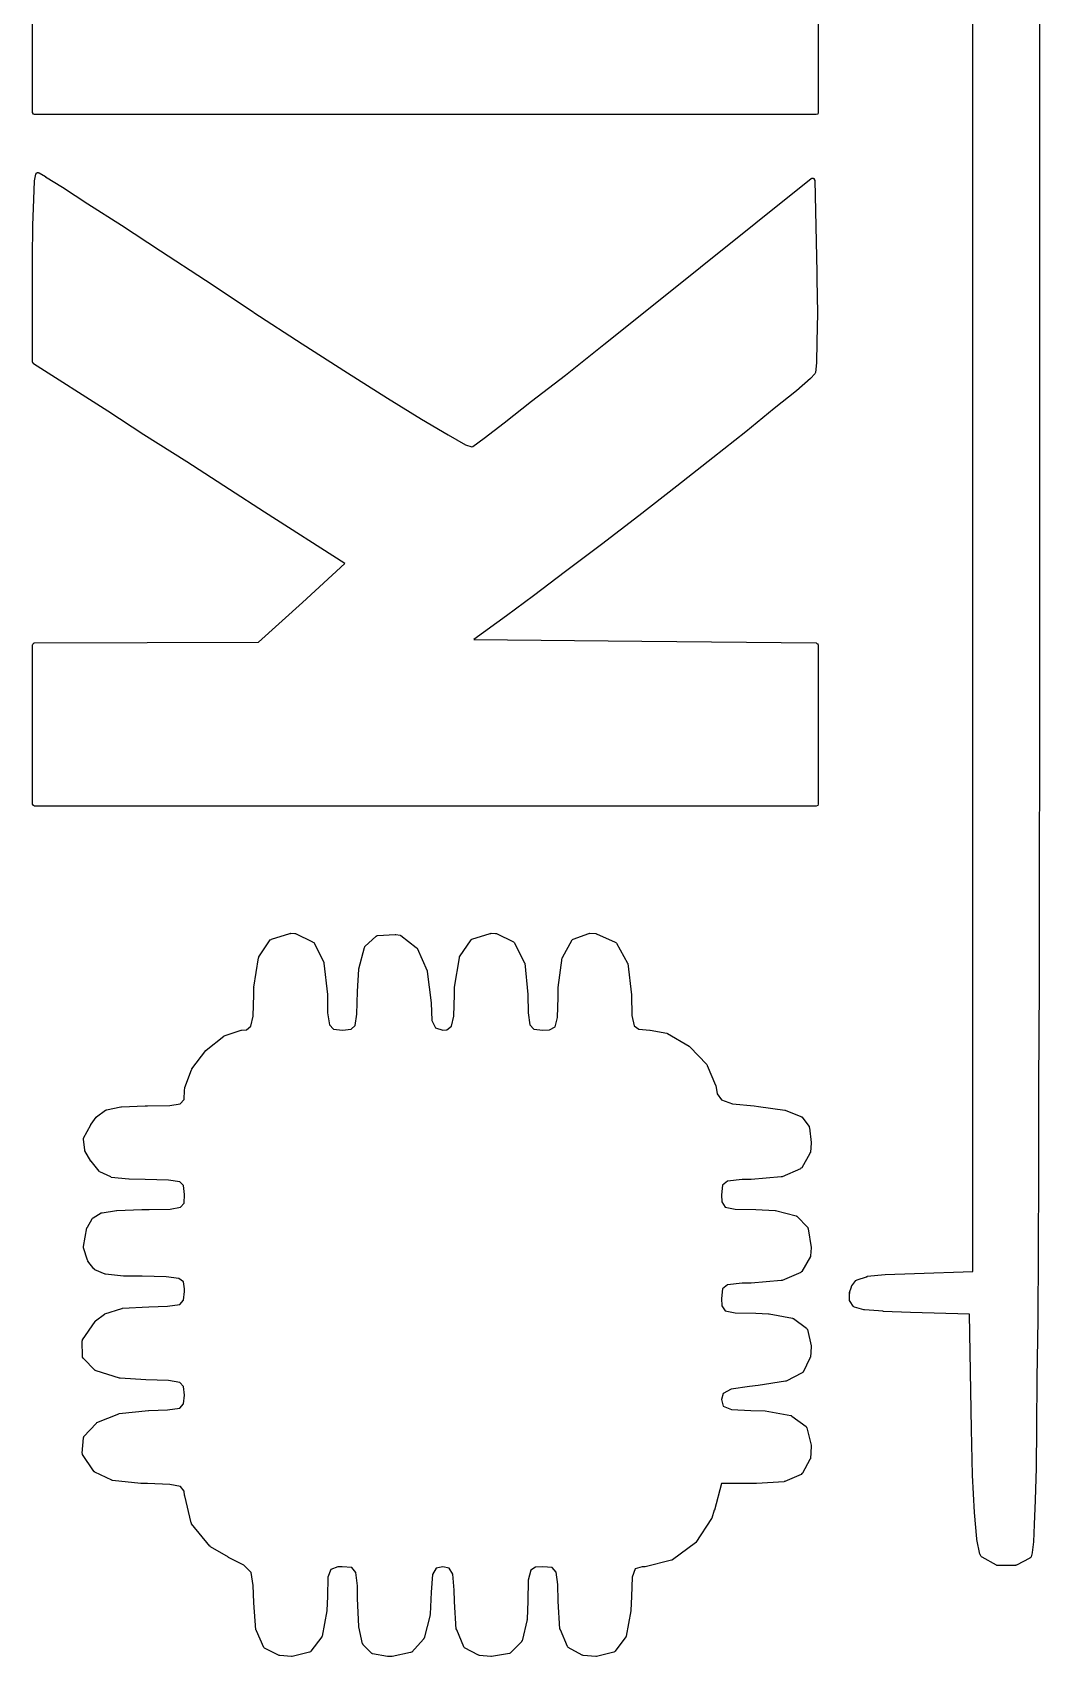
# Model space of a CAD drawing. Extents: x 111.8 to 137.6, y -130 to -95.3.
# Drawn here: x 124.359 to 126.671, y -112.66 to -108.931 of the extents above; entities that cross this region are included whole.
import ezdxf

# ---------------------------------------------------------------- set-up
doc = ezdxf.new("R2010")
doc.units = 0
doc.layers.add('BLACK', color=7, linetype='CONTINUOUS')

msp = doc.modelspace()

# ---------------------------------------------------------------- linework, layer by layer
at = {"layer": 'BLACK', "linetype": 'CONTINUOUS'}
for p, q in [((126.671, -106.994), (126.671, -109.7)), ((124.359, -109.115), (124.359, -108.735)), ((126.163, -108.742), (126.163, -109.115)), ((126.518, -111.776), (126.518, -108.856)), ((124.361, -109.119), (124.359, -109.115)), ((124.364, -109.12), (124.361, -109.119)), ((126.158, -109.12), (124.364, -109.12)), ((126.162, -109.119), (126.158, -109.12)), ((126.163, -109.115), (126.162, -109.119)), ((124.362, -109.314), (124.364, -109.273)), ((124.364, -109.272), (124.367, -109.257)), ((124.364, -109.273), (124.364, -109.272)), ((124.364, -109.272), (124.364, -109.272)), ((124.367, -109.256), (124.368, -109.255)), ((124.367, -109.257), (124.367, -109.256)), ((124.367, -109.256), (124.367, -109.256)), ((124.368, -109.255), (124.368, -109.254)), ((124.368, -109.254), (124.369, -109.254)), ((124.369, -109.254), (124.369, -109.254)), ((124.369, -109.254), (124.37, -109.254)), ((124.37, -109.254), (124.37, -109.253)), ((124.37, -109.253), (124.371, -109.253)), ((124.371, -109.253), (124.372, -109.253)), ((124.372, -109.253), (124.372, -109.253)), ((124.372, -109.253), (124.372, -109.253)), ((124.372, -109.253), (124.373, -109.254)), ((124.372, -109.253), (124.372, -109.253)), ((124.373, -109.254), (124.374, -109.254)), ((124.374, -109.254), (124.389, -109.262)), ((124.389, -109.262), (124.389, -109.263)), ((124.389, -109.263), (124.389, -109.263)), ((124.389, -109.263), (124.428, -109.287)), ((125.766, -109.572), (126.147, -109.267)), ((126.147, -109.267), (126.148, -109.266)), ((126.148, -109.266), (126.15, -109.266)), ((126.15, -109.266), (126.15, -109.266)), ((126.15, -109.266), (126.151, -109.266)), ((126.151, -109.266), (126.152, -109.267)), ((126.152, -109.267), (126.154, -109.267)), ((126.154, -109.267), (126.154, -109.267)), ((126.154, -109.267), (126.154, -109.268)), ((126.154, -109.268), (126.154, -109.269)), ((126.154, -109.269), (126.155, -109.271)), ((126.155, -109.271), (126.16, -109.482)), ((124.36, -109.375), (124.362, -109.314)), ((124.362, -109.314), (124.362, -109.314)), ((124.362, -109.314), (124.362, -109.314)), ((124.428, -109.287), (124.428, -109.287)), ((124.428, -109.287), (124.428, -109.287)), ((124.428, -109.287), (124.486, -109.325)), ((124.486, -109.325), (124.486, -109.325)), ((124.486, -109.325), (124.486, -109.325)), ((124.486, -109.325), (124.563, -109.374)), ((124.359, -109.45), (124.36, -109.375)), ((124.36, -109.375), (124.36, -109.375)), ((124.36, -109.375), (124.36, -109.375)), ((124.563, -109.374), (124.563, -109.374)), ((124.563, -109.374), (124.563, -109.374)), ((124.563, -109.374), (124.653, -109.433)), ((124.359, -109.473), (124.359, -109.45)), ((124.359, -109.45), (124.359, -109.45)), ((124.359, -109.45), (124.359, -109.45)), ((124.653, -109.433), (124.653, -109.433)), ((124.653, -109.433), (124.653, -109.433)), ((124.653, -109.433), (124.756, -109.5)), ((124.359, -109.687), (124.359, -109.473)), ((124.359, -109.473), (124.359, -109.473)), ((124.359, -109.473), (124.359, -109.473)), ((124.756, -109.5), (124.756, -109.5)), ((124.756, -109.5), (124.756, -109.5)), ((124.756, -109.5), (124.866, -109.573)), ((126.16, -109.482), (126.16, -109.482)), ((126.16, -109.482), (126.16, -109.482)), ((126.16, -109.482), (126.16, -109.498)), ((126.16, -109.498), (126.16, -109.498)), ((126.16, -109.498), (126.16, -109.498)), ((126.16, -109.498), (126.161, -109.576)), ((124.866, -109.573), (124.866, -109.573)), ((124.866, -109.573), (124.866, -109.573)), ((124.866, -109.573), (124.867, -109.574)), ((124.867, -109.574), (124.867, -109.574)), ((124.867, -109.574), (124.978, -109.646)), ((125.671, -109.648), (125.766, -109.572)), ((125.766, -109.572), (125.766, -109.572)), ((126.161, -109.576), (126.16, -109.642)), ((126.161, -109.576), (126.161, -109.576)), ((126.161, -109.576), (126.161, -109.576)), ((124.978, -109.646), (124.978, -109.646)), ((124.978, -109.646), (125.082, -109.713)), ((125.583, -109.718), (125.671, -109.648)), ((125.671, -109.648), (125.671, -109.648)), ((126.16, -109.642), (126.159, -109.69)), ((126.16, -109.642), (126.16, -109.642)), ((126.16, -109.642), (126.16, -109.642)), ((124.359, -109.688), (124.359, -109.687)), ((124.36, -109.69), (124.359, -109.688)), ((124.359, -109.688), (124.359, -109.688)), ((124.361, -109.691), (124.36, -109.69)), ((124.361, -109.692), (124.361, -109.691)), ((124.361, -109.691), (124.361, -109.691)), ((124.532, -109.801), (124.361, -109.692)), ((126.159, -109.69), (126.157, -109.712)), ((126.159, -109.69), (126.159, -109.69)), ((126.159, -109.69), (126.159, -109.69)), ((125.082, -109.713), (125.082, -109.713)), ((125.082, -109.713), (125.174, -109.771)), ((125.505, -109.778), (125.583, -109.718)), ((125.583, -109.718), (125.583, -109.718)), ((126.145, -109.726), (126.113, -109.754)), ((126.155, -109.715), (126.145, -109.726)), ((126.145, -109.726), (126.145, -109.726)), ((126.145, -109.726), (126.145, -109.726)), ((126.156, -109.714), (126.155, -109.715)), ((126.157, -109.712), (126.156, -109.714)), ((126.671, -109.7), (126.671, -109.923)), ((126.113, -109.754), (126.062, -109.795)), ((126.113, -109.754), (126.113, -109.754)), ((126.113, -109.754), (126.113, -109.754)), ((124.615, -109.855), (124.532, -109.801)), ((124.532, -109.801), (124.532, -109.801)), ((125.174, -109.771), (125.252, -109.819)), ((125.442, -109.828), (125.505, -109.778)), ((125.505, -109.778), (125.505, -109.778)), ((126.062, -109.795), (125.997, -109.848)), ((126.062, -109.795), (126.062, -109.795)), ((126.062, -109.795), (126.062, -109.795)), ((125.252, -109.819), (125.313, -109.855)), ((125.396, -109.863), (125.442, -109.828)), ((125.442, -109.828), (125.442, -109.828)), ((124.713, -109.917), (124.615, -109.855)), ((125.313, -109.855), (125.353, -109.878)), ((125.353, -109.878), (125.368, -109.883)), ((125.37, -109.882), (125.396, -109.863)), ((125.997, -109.848), (125.921, -109.908)), ((125.997, -109.848), (125.997, -109.848)), ((125.997, -109.848), (125.997, -109.848)), ((125.368, -109.883), (125.37, -109.882)), ((125.921, -109.908), (125.838, -109.973)), ((125.921, -109.908), (125.921, -109.908)), ((125.921, -109.908), (125.921, -109.908)), ((124.811, -109.981), (124.713, -109.917)), ((126.671, -109.923), (126.671, -109.923)), ((126.671, -109.923), (126.671, -109.923)), ((126.671, -109.923), (126.671, -110.266)), ((124.892, -110.033), (124.811, -109.981)), ((124.811, -109.981), (124.811, -109.981)), ((125.838, -109.973), (125.751, -110.041)), ((125.838, -109.973), (125.838, -109.973)), ((125.838, -109.973), (125.838, -109.973)), ((125.076, -110.151), (124.892, -110.033)), ((125.751, -110.041), (125.665, -110.107)), ((125.751, -110.041), (125.751, -110.041)), ((125.751, -110.041), (125.751, -110.041)), ((125.665, -110.107), (125.583, -110.169)), ((125.665, -110.107), (125.665, -110.107)), ((125.665, -110.107), (125.665, -110.107)), ((124.979, -110.24), (125.076, -110.151)), ((125.583, -110.169), (125.509, -110.225)), ((125.583, -110.169), (125.583, -110.169)), ((125.583, -110.169), (125.583, -110.169)), ((124.878, -110.331), (124.979, -110.24)), ((124.979, -110.24), (124.979, -110.24)), ((125.509, -110.225), (125.447, -110.271)), ((125.509, -110.225), (125.509, -110.225)), ((125.509, -110.225), (125.509, -110.225)), ((125.447, -110.271), (125.372, -110.325)), ((125.447, -110.271), (125.447, -110.271)), ((125.447, -110.271), (125.447, -110.271)), ((126.671, -110.266), (126.671, -110.266)), ((126.671, -110.266), (126.671, -110.266)), ((126.671, -110.266), (126.671, -110.578)), ((125.372, -110.325), (125.758, -110.329)), ((124.359, -110.338), (124.36, -110.336)), ((124.359, -110.703), (124.359, -110.338)), ((124.36, -110.336), (124.361, -110.334)), ((124.361, -110.334), (124.362, -110.333)), ((124.361, -110.334), (124.361, -110.334)), ((124.361, -110.334), (124.361, -110.334)), ((124.362, -110.333), (124.364, -110.333)), ((124.364, -110.333), (124.622, -110.332)), ((124.622, -110.332), (124.878, -110.331)), ((125.758, -110.329), (125.758, -110.329)), ((125.758, -110.329), (126.158, -110.333)), ((126.158, -110.333), (126.16, -110.334)), ((126.16, -110.334), (126.162, -110.335)), ((126.162, -110.335), (126.162, -110.335)), ((126.162, -110.335), (126.162, -110.335)), ((126.162, -110.335), (126.162, -110.336)), ((126.162, -110.336), (126.163, -110.338)), ((126.163, -110.338), (126.163, -110.703)), ((126.671, -110.578), (126.67, -110.862)), ((126.671, -110.578), (126.671, -110.578)), ((126.671, -110.578), (126.671, -110.578)), ((124.361, -110.706), (124.359, -110.703)), ((124.364, -110.708), (124.361, -110.706)), ((126.158, -110.708), (124.364, -110.708)), ((126.162, -110.706), (126.158, -110.708)), ((126.163, -110.703), (126.162, -110.706)), ((126.67, -110.862), (126.67, -110.862)), ((126.67, -110.862), (126.67, -110.862)), ((126.67, -110.862), (126.67, -111.118)), ((124.879, -111.054), (124.905, -111.015)), ((124.905, -111.015), (124.907, -111.014)), ((124.907, -111.014), (124.908, -111.013)), ((124.908, -111.013), (124.95, -111)), ((124.95, -111), (124.951, -111)), ((124.951, -111), (124.952, -110.999)), ((124.952, -110.999), (124.961, -111)), ((124.961, -111), (124.962, -111)), ((124.962, -111), (124.963, -111)), ((124.963, -111), (125.002, -111.019)), ((125.002, -111.019), (125.003, -111.02)), ((125.003, -111.02), (125.005, -111.021)), ((125.005, -111.021), (125.028, -111.066)), ((125.108, -111.081), (125.121, -111.032)), ((125.121, -111.032), (125.122, -111.031)), ((125.122, -111.03), (125.148, -111.006)), ((125.122, -111.031), (125.122, -111.03)), ((125.148, -111.006), (125.15, -111.005)), ((125.15, -111.005), (125.151, -111.005)), ((125.151, -111.005), (125.192, -111.002)), ((125.192, -111.002), (125.193, -111.002)), ((125.193, -111.002), (125.193, -111.002)), ((125.193, -111.002), (125.203, -111.004)), ((125.203, -111.004), (125.204, -111.005)), ((125.204, -111.005), (125.205, -111.005)), ((125.205, -111.005), (125.24, -111.032)), ((125.24, -111.032), (125.241, -111.033)), ((125.241, -111.033), (125.242, -111.034)), ((125.242, -111.034), (125.265, -111.086)), ((125.339, -111.054), (125.366, -111.015)), ((125.366, -111.015), (125.367, -111.014)), ((125.367, -111.014), (125.368, -111.013)), ((125.368, -111.013), (125.41, -111)), ((125.41, -111), (125.411, -111)), ((125.411, -111), (125.412, -110.999)), ((125.412, -110.999), (125.422, -111)), ((125.422, -111), (125.423, -111)), ((125.423, -111), (125.424, -111)), ((125.424, -111), (125.463, -111.019)), ((125.463, -111.019), (125.464, -111.02)), ((125.464, -111.02), (125.465, -111.021)), ((125.465, -111.021), (125.488, -111.066)), ((125.576, -111.055), (125.598, -111.015)), ((125.598, -111.015), (125.599, -111.014)), ((125.599, -111.014), (125.6, -111.013)), ((125.6, -111.013), (125.636, -111)), ((125.636, -111), (125.637, -111)), ((125.637, -111), (125.638, -110.999)), ((125.638, -110.999), (125.652, -111)), ((125.652, -111), (125.653, -111.001)), ((125.653, -111.001), (125.654, -111.001)), ((125.654, -111.001), (125.697, -111.02)), ((125.697, -111.02), (125.698, -111.021)), ((125.698, -111.021), (125.7, -111.022)), ((125.7, -111.022), (125.725, -111.068)), ((124.867, -111.123), (124.878, -111.056)), ((124.878, -111.056), (124.879, -111.055)), ((124.879, -111.055), (124.879, -111.054)), ((125.028, -111.066), (125.028, -111.067)), ((125.028, -111.067), (125.028, -111.068)), ((125.028, -111.068), (125.036, -111.14)), ((125.328, -111.123), (125.339, -111.056)), ((125.339, -111.055), (125.339, -111.054)), ((125.339, -111.056), (125.339, -111.055)), ((125.488, -111.066), (125.488, -111.067)), ((125.488, -111.067), (125.489, -111.068)), ((125.489, -111.068), (125.496, -111.14)), ((125.566, -111.124), (125.575, -111.056)), ((125.575, -111.056), (125.576, -111.055)), ((125.576, -111.055), (125.576, -111.055)), ((125.725, -111.068), (125.725, -111.069)), ((125.725, -111.069), (125.726, -111.069)), ((125.726, -111.069), (125.734, -111.141)), ((125.105, -111.133), (125.108, -111.082)), ((125.108, -111.082), (125.108, -111.081)), ((125.108, -111.081), (125.108, -111.081)), ((125.265, -111.086), (125.265, -111.087)), ((125.265, -111.087), (125.265, -111.087)), ((125.265, -111.087), (125.274, -111.159)), ((124.866, -111.19), (124.867, -111.14)), ((124.867, -111.124), (124.868, -111.123)), ((124.868, -111.123), (124.867, -111.123)), ((124.867, -111.14), (124.867, -111.124)), ((124.867, -111.14), (124.867, -111.14)), ((125.036, -111.14), (125.036, -111.14)), ((125.036, -111.14), (125.036, -111.14)), ((125.036, -111.14), (125.036, -111.182)), ((125.104, -111.185), (125.105, -111.133)), ((125.105, -111.133), (125.105, -111.133)), ((125.105, -111.133), (125.105, -111.133)), ((125.326, -111.19), (125.328, -111.14)), ((125.328, -111.124), (125.328, -111.123)), ((125.328, -111.123), (125.328, -111.123)), ((125.328, -111.14), (125.328, -111.124)), ((125.328, -111.14), (125.328, -111.14)), ((125.496, -111.14), (125.496, -111.14)), ((125.496, -111.14), (125.496, -111.14)), ((125.496, -111.14), (125.497, -111.182)), ((125.564, -111.193), (125.566, -111.146)), ((125.566, -111.146), (125.566, -111.124)), ((125.566, -111.124), (125.566, -111.124)), ((125.566, -111.124), (125.566, -111.124)), ((125.566, -111.146), (125.566, -111.146)), ((125.734, -111.141), (125.734, -111.141)), ((125.734, -111.141), (125.734, -111.142)), ((125.734, -111.142), (125.735, -111.188)), ((126.67, -111.118), (126.669, -111.348)), ((126.67, -111.118), (126.67, -111.118)), ((126.67, -111.118), (126.67, -111.118)), ((125.036, -111.182), (125.041, -111.21)), ((125.274, -111.159), (125.274, -111.159)), ((125.274, -111.159), (125.274, -111.159)), ((125.274, -111.159), (125.276, -111.2)), ((125.497, -111.182), (125.501, -111.21)), ((124.839, -111.222), (124.85, -111.221)), ((124.85, -111.221), (124.86, -111.213)), ((124.86, -111.213), (124.866, -111.19)), ((125.041, -111.21), (125.05, -111.22)), ((125.05, -111.22), (125.071, -111.222)), ((125.071, -111.222), (125.091, -111.22)), ((125.091, -111.22), (125.1, -111.211)), ((125.1, -111.211), (125.104, -111.185)), ((125.276, -111.2), (125.284, -111.217)), ((125.284, -111.217), (125.301, -111.222)), ((125.301, -111.222), (125.31, -111.221)), ((125.31, -111.221), (125.321, -111.213)), ((125.321, -111.213), (125.326, -111.19)), ((125.501, -111.21), (125.51, -111.22)), ((125.51, -111.22), (125.531, -111.222)), ((125.531, -111.222), (125.546, -111.221)), ((125.546, -111.221), (125.559, -111.214)), ((125.559, -111.214), (125.564, -111.193)), ((125.735, -111.188), (125.74, -111.212)), ((125.74, -111.212), (125.751, -111.22)), ((125.751, -111.22), (125.776, -111.222)), ((124.758, -111.268), (124.798, -111.236)), ((124.798, -111.236), (124.799, -111.236)), ((124.799, -111.235), (124.838, -111.222)), ((124.799, -111.236), (124.799, -111.235)), ((124.838, -111.222), (124.838, -111.222)), ((124.838, -111.222), (124.839, -111.222)), ((125.776, -111.222), (125.776, -111.222)), ((125.776, -111.222), (125.777, -111.222)), ((125.777, -111.222), (125.815, -111.229)), ((125.815, -111.229), (125.816, -111.23)), ((125.816, -111.23), (125.817, -111.23)), ((125.817, -111.23), (125.867, -111.259)), ((124.725, -111.311), (124.757, -111.269)), ((124.757, -111.269), (124.758, -111.269)), ((124.758, -111.269), (124.758, -111.268)), ((125.867, -111.259), (125.867, -111.259)), ((125.867, -111.259), (125.868, -111.26)), ((125.868, -111.26), (125.907, -111.301)), ((124.709, -111.354), (124.724, -111.313)), ((124.724, -111.313), (124.725, -111.312)), ((124.725, -111.312), (124.725, -111.311)), ((125.907, -111.301), (125.908, -111.302)), ((125.908, -111.302), (125.908, -111.303)), ((125.908, -111.303), (125.927, -111.348)), ((124.707, -111.381), (124.708, -111.36)), ((124.708, -111.36), (124.709, -111.355)), ((124.709, -111.355), (124.709, -111.354)), ((124.709, -111.355), (124.709, -111.355)), ((125.927, -111.348), (125.927, -111.349)), ((125.927, -111.349), (125.928, -111.349)), ((125.928, -111.349), (125.931, -111.368)), ((125.931, -111.368), (125.941, -111.382)), ((126.669, -111.348), (126.669, -111.348)), ((126.669, -111.348), (126.669, -111.348)), ((126.669, -111.348), (126.669, -111.552)), ((124.506, -111.421), (124.527, -111.406)), ((124.527, -111.406), (124.528, -111.406)), ((124.528, -111.406), (124.529, -111.405)), ((124.529, -111.405), (124.562, -111.398)), ((124.562, -111.398), (124.563, -111.398)), ((124.563, -111.398), (124.618, -111.396)), ((124.563, -111.398), (124.563, -111.398)), ((124.618, -111.396), (124.618, -111.396)), ((124.618, -111.396), (124.618, -111.396)), ((124.618, -111.396), (124.623, -111.396)), ((124.623, -111.396), (124.674, -111.395)), ((124.674, -111.395), (124.698, -111.391)), ((124.698, -111.391), (124.707, -111.381)), ((125.941, -111.382), (125.966, -111.391)), ((125.966, -111.391), (126.016, -111.396)), ((126.016, -111.396), (126.026, -111.397)), ((126.026, -111.397), (126.026, -111.397)), ((126.026, -111.397), (126.026, -111.397)), ((126.026, -111.397), (126.086, -111.406)), ((126.086, -111.406), (126.087, -111.406)), ((126.087, -111.406), (126.087, -111.406)), ((126.087, -111.406), (126.123, -111.42)), ((124.476, -111.47), (124.493, -111.439)), ((124.493, -111.439), (124.493, -111.438)), ((124.493, -111.438), (124.494, -111.438)), ((124.494, -111.438), (124.505, -111.422)), ((124.505, -111.422), (124.506, -111.422)), ((124.506, -111.422), (124.506, -111.421)), ((126.123, -111.42), (126.124, -111.421)), ((126.124, -111.421), (126.125, -111.421)), ((126.125, -111.421), (126.142, -111.443)), ((126.142, -111.443), (126.142, -111.445)), ((124.476, -111.471), (124.476, -111.47)), ((124.476, -111.473), (124.476, -111.471)), ((124.479, -111.497), (124.476, -111.473)), ((126.142, -111.445), (126.143, -111.446)), ((126.143, -111.446), (126.147, -111.48)), ((126.147, -111.481), (126.145, -111.503)), ((126.147, -111.48), (126.147, -111.481)), ((126.147, -111.481), (126.147, -111.481)), ((124.479, -111.498), (124.479, -111.497)), ((124.479, -111.499), (124.479, -111.498)), ((124.493, -111.523), (124.479, -111.499)), ((126.144, -111.505), (126.125, -111.538)), ((126.145, -111.503), (126.144, -111.504)), ((126.144, -111.504), (126.144, -111.505)), ((124.494, -111.523), (124.493, -111.523)), ((124.512, -111.546), (124.494, -111.523)), ((124.494, -111.523), (124.494, -111.523)), ((124.513, -111.547), (124.512, -111.546)), ((124.514, -111.547), (124.513, -111.547)), ((124.539, -111.559), (124.514, -111.547)), ((126.122, -111.54), (126.08, -111.559)), ((126.123, -111.539), (126.122, -111.54)), ((126.125, -111.538), (126.123, -111.539)), ((126.669, -111.552), (126.668, -111.731)), ((126.669, -111.552), (126.669, -111.552)), ((126.669, -111.552), (126.669, -111.552)), ((124.54, -111.56), (124.539, -111.559)), ((124.539, -111.559), (124.539, -111.559)), ((124.58, -111.564), (124.54, -111.56)), ((124.581, -111.564), (124.58, -111.564)), ((124.618, -111.565), (124.581, -111.564)), ((124.581, -111.564), (124.581, -111.564)), ((124.671, -111.566), (124.618, -111.565)), ((124.618, -111.565), (124.618, -111.565)), ((124.697, -111.57), (124.671, -111.566)), ((124.706, -111.579), (124.697, -111.57)), ((124.708, -111.599), (124.706, -111.579)), ((125.943, -111.578), (125.941, -111.6)), ((125.955, -111.569), (125.943, -111.578)), ((125.988, -111.565), (125.955, -111.569)), ((126.008, -111.565), (125.988, -111.565)), ((126.009, -111.565), (126.008, -111.565)), ((126.008, -111.565), (126.008, -111.565)), ((126.078, -111.559), (126.009, -111.565)), ((126.079, -111.559), (126.078, -111.559)), ((126.08, -111.559), (126.079, -111.559)), ((124.675, -111.633), (124.699, -111.628)), ((124.699, -111.628), (124.707, -111.619)), ((124.707, -111.619), (124.708, -111.599)), ((124.708, -111.599), (124.708, -111.599)), ((125.941, -111.6), (125.942, -111.616)), ((125.942, -111.616), (125.949, -111.628)), ((125.949, -111.628), (125.972, -111.633)), ((124.485, -111.674), (124.496, -111.655)), ((124.496, -111.655), (124.497, -111.654)), ((124.497, -111.654), (124.498, -111.653)), ((124.498, -111.653), (124.517, -111.641)), ((124.517, -111.641), (124.518, -111.641)), ((124.518, -111.641), (124.519, -111.641)), ((124.519, -111.641), (124.552, -111.636)), ((124.552, -111.636), (124.553, -111.636)), ((124.553, -111.636), (124.61, -111.634)), ((124.553, -111.636), (124.553, -111.636)), ((124.61, -111.634), (124.61, -111.634)), ((124.61, -111.634), (124.61, -111.634)), ((124.61, -111.634), (124.627, -111.634)), ((124.627, -111.634), (124.675, -111.633)), ((125.972, -111.633), (126.02, -111.634)), ((126.02, -111.634), (126.02, -111.634)), ((126.02, -111.634), (126.02, -111.634)), ((126.02, -111.634), (126.064, -111.636)), ((126.064, -111.636), (126.064, -111.636)), ((126.064, -111.636), (126.065, -111.636)), ((126.065, -111.636), (126.112, -111.648)), ((126.112, -111.648), (126.113, -111.649)), ((126.113, -111.649), (126.114, -111.649)), ((126.114, -111.649), (126.139, -111.675)), ((124.476, -111.719), (124.484, -111.676)), ((124.484, -111.676), (124.485, -111.675)), ((124.485, -111.675), (124.485, -111.674)), ((126.139, -111.675), (126.139, -111.676)), ((126.139, -111.676), (126.14, -111.678)), ((126.14, -111.678), (126.147, -111.721)), ((124.476, -111.721), (124.476, -111.719)), ((124.476, -111.722), (124.476, -111.721)), ((124.485, -111.75), (124.476, -111.722)), ((126.145, -111.742), (126.125, -111.776)), ((126.147, -111.722), (126.145, -111.74)), ((126.145, -111.74), (126.145, -111.741)), ((126.145, -111.741), (126.145, -111.742)), ((126.147, -111.721), (126.147, -111.721)), ((126.147, -111.721), (126.147, -111.722)), ((126.668, -111.731), (126.667, -111.887)), ((126.668, -111.731), (126.668, -111.731)), ((126.668, -111.731), (126.668, -111.731)), ((124.486, -111.751), (124.485, -111.75)), ((124.486, -111.752), (124.486, -111.751)), ((124.5, -111.77), (124.486, -111.752)), ((124.502, -111.771), (124.5, -111.77)), ((124.502, -111.772), (124.502, -111.771)), ((124.526, -111.782), (124.502, -111.772)), ((126.123, -111.778), (126.08, -111.797)), ((126.124, -111.777), (126.123, -111.778)), ((126.125, -111.776), (126.124, -111.777)), ((126.384, -111.781), (126.518, -111.776)), ((124.527, -111.782), (124.526, -111.782)), ((124.526, -111.782), (124.526, -111.782)), ((124.568, -111.787), (124.527, -111.782)), ((124.611, -111.787), (124.568, -111.787)), ((124.568, -111.787), (124.568, -111.787)), ((124.568, -111.787), (124.568, -111.787)), ((124.666, -111.788), (124.611, -111.787)), ((124.611, -111.787), (124.611, -111.787)), ((124.611, -111.787), (124.611, -111.787)), ((124.695, -111.792), (124.666, -111.788)), ((124.706, -111.8), (124.695, -111.792)), ((124.708, -111.816), (124.706, -111.8)), ((124.708, -111.822), (124.708, -111.816)), ((125.943, -111.816), (125.941, -111.838)), ((125.955, -111.807), (125.943, -111.816)), ((125.988, -111.803), (125.955, -111.807)), ((126.008, -111.803), (125.988, -111.803)), ((126.009, -111.803), (126.008, -111.803)), ((126.008, -111.803), (126.008, -111.803)), ((126.078, -111.797), (126.009, -111.803)), ((126.079, -111.797), (126.078, -111.797)), ((126.08, -111.797), (126.079, -111.797)), ((126.235, -111.824), (126.239, -111.811)), ((126.239, -111.81), (126.24, -111.809)), ((126.239, -111.811), (126.239, -111.81)), ((126.24, -111.809), (126.249, -111.797)), ((126.249, -111.797), (126.251, -111.796)), ((126.251, -111.796), (126.252, -111.795)), ((126.252, -111.795), (126.274, -111.788)), ((126.274, -111.788), (126.275, -111.788)), ((126.275, -111.787), (126.317, -111.783)), ((126.275, -111.788), (126.275, -111.787)), ((126.317, -111.783), (126.384, -111.781)), ((126.317, -111.783), (126.317, -111.783)), ((126.317, -111.783), (126.317, -111.783)), ((126.384, -111.781), (126.384, -111.781)), ((126.384, -111.781), (126.384, -111.781)), ((124.669, -111.856), (124.697, -111.852)), ((124.697, -111.852), (124.706, -111.842)), ((124.706, -111.842), (124.708, -111.822)), ((125.941, -111.838), (125.942, -111.855)), ((126.236, -111.825), (126.235, -111.824)), ((126.235, -111.842), (126.235, -111.825)), ((126.235, -111.825), (126.236, -111.825)), ((126.235, -111.843), (126.235, -111.842)), ((126.236, -111.845), (126.235, -111.843)), ((126.243, -111.856), (126.236, -111.845)), ((124.474, -111.933), (124.503, -111.891)), ((124.503, -111.891), (124.504, -111.89)), ((124.504, -111.889), (124.524, -111.874)), ((124.504, -111.89), (124.504, -111.889)), ((124.524, -111.874), (124.525, -111.874)), ((124.525, -111.873), (124.564, -111.861)), ((124.525, -111.874), (124.525, -111.873)), ((124.564, -111.861), (124.565, -111.861)), ((124.565, -111.861), (124.566, -111.86)), ((124.566, -111.86), (124.626, -111.857)), ((124.626, -111.857), (124.669, -111.856)), ((124.626, -111.857), (124.626, -111.857)), ((124.626, -111.857), (124.626, -111.857)), ((125.942, -111.855), (125.949, -111.866)), ((125.949, -111.866), (125.972, -111.871)), ((125.972, -111.871), (126.02, -111.872)), ((126.02, -111.872), (126.02, -111.872)), ((126.02, -111.872), (126.02, -111.872)), ((126.02, -111.872), (126.049, -111.873)), ((126.049, -111.873), (126.049, -111.873)), ((126.049, -111.873), (126.05, -111.873)), ((126.05, -111.873), (126.104, -111.883)), ((126.104, -111.883), (126.105, -111.884)), ((126.105, -111.884), (126.106, -111.884)), ((126.106, -111.884), (126.136, -111.906)), ((126.245, -111.857), (126.243, -111.856)), ((126.246, -111.858), (126.245, -111.857)), ((126.268, -111.864), (126.246, -111.858)), ((126.269, -111.864), (126.268, -111.864)), ((126.312, -111.867), (126.269, -111.864)), ((126.269, -111.864), (126.269, -111.864)), ((126.312, -111.868), (126.312, -111.867)), ((126.312, -111.867), (126.312, -111.867)), ((126.375, -111.87), (126.312, -111.868)), ((126.51, -111.874), (126.375, -111.87)), ((126.375, -111.87), (126.375, -111.87)), ((126.375, -111.87), (126.375, -111.87)), ((126.515, -112.138), (126.51, -111.874)), ((126.667, -111.887), (126.665, -112.021)), ((126.667, -111.887), (126.667, -111.887)), ((126.667, -111.887), (126.667, -111.887)), ((126.136, -111.906), (126.137, -111.908)), ((126.137, -111.908), (126.138, -111.909)), ((126.138, -111.909), (126.147, -111.947)), ((124.473, -111.936), (124.474, -111.934)), ((124.474, -111.971), (124.473, -111.936)), ((124.474, -111.934), (124.474, -111.933)), ((126.147, -111.949), (126.145, -111.973)), ((126.147, -111.947), (126.147, -111.948)), ((126.147, -111.948), (126.147, -111.949)), ((124.474, -111.972), (124.474, -111.971)), ((124.474, -111.971), (124.474, -111.971)), ((124.474, -111.971), (124.474, -111.971)), ((124.474, -111.973), (124.474, -111.972)), ((124.475, -111.975), (124.474, -111.973)), ((124.503, -112.003), (124.475, -111.975)), ((124.475, -111.975), (124.475, -111.975)), ((124.475, -111.975), (124.475, -111.975)), ((124.475, -111.975), (124.475, -111.975)), ((124.504, -112.003), (124.503, -112.003)), ((124.505, -112.004), (124.504, -112.003)), ((124.559, -112.021), (124.505, -112.004)), ((126.144, -111.975), (126.128, -112.007)), ((126.145, -111.973), (126.144, -111.974)), ((126.144, -111.974), (126.144, -111.975)), ((124.56, -112.021), (124.559, -112.021)), ((124.559, -112.021), (124.559, -112.021)), ((124.619, -112.025), (124.56, -112.021)), ((124.671, -112.026), (124.619, -112.025)), ((124.619, -112.025), (124.619, -112.025)), ((124.619, -112.025), (124.619, -112.025)), ((124.697, -112.031), (124.671, -112.026)), ((124.706, -112.04), (124.697, -112.031)), ((124.708, -112.06), (124.706, -112.04)), ((126.005, -112.04), (125.963, -112.046)), ((126.025, -112.038), (126.005, -112.04)), ((126.088, -112.028), (126.025, -112.038)), ((126.025, -112.038), (126.025, -112.038)), ((126.025, -112.038), (126.025, -112.038)), ((126.089, -112.028), (126.088, -112.028)), ((126.088, -112.028), (126.088, -112.028)), ((126.126, -112.009), (126.089, -112.028)), ((126.127, -112.008), (126.126, -112.009)), ((126.128, -112.007), (126.127, -112.008)), ((126.665, -112.021), (126.664, -112.134)), ((126.665, -112.021), (126.665, -112.021)), ((126.665, -112.021), (126.665, -112.021)), ((124.706, -112.08), (124.708, -112.06)), ((124.708, -112.06), (124.708, -112.06)), ((125.945, -112.056), (125.941, -112.07)), ((125.941, -112.07), (125.945, -112.085)), ((125.963, -112.046), (125.945, -112.056)), ((124.507, -112.123), (124.557, -112.103)), ((124.557, -112.103), (124.558, -112.102)), ((124.557, -112.103), (124.557, -112.103)), ((124.558, -112.102), (124.625, -112.095)), ((124.625, -112.095), (124.626, -112.095)), ((124.626, -112.095), (124.669, -112.094)), ((124.626, -112.095), (124.626, -112.095)), ((124.669, -112.094), (124.697, -112.09)), ((124.697, -112.09), (124.706, -112.08)), ((125.945, -112.085), (125.964, -112.093)), ((125.964, -112.093), (126.008, -112.095)), ((126.008, -112.095), (126.041, -112.096)), ((126.041, -112.096), (126.041, -112.096)), ((126.041, -112.096), (126.041, -112.096)), ((126.041, -112.096), (126.1, -112.107)), ((126.1, -112.107), (126.101, -112.107)), ((126.101, -112.107), (126.102, -112.108)), ((126.102, -112.108), (126.135, -112.132)), ((124.477, -112.155), (124.505, -112.125)), ((124.505, -112.125), (124.506, -112.124)), ((124.506, -112.124), (124.507, -112.123)), ((126.135, -112.132), (126.136, -112.134)), ((126.136, -112.134), (126.137, -112.135)), ((126.137, -112.135), (126.147, -112.175)), ((126.517, -112.244), (126.515, -112.138)), ((126.515, -112.138), (126.515, -112.138)), ((126.515, -112.138), (126.515, -112.138)), ((126.664, -112.134), (126.663, -112.227)), ((126.664, -112.134), (126.664, -112.134)), ((126.664, -112.134), (126.664, -112.134)), ((124.473, -112.193), (124.476, -112.158)), ((124.476, -112.158), (124.477, -112.156)), ((124.477, -112.156), (124.477, -112.155)), ((126.147, -112.177), (126.145, -112.206)), ((126.147, -112.175), (126.147, -112.176)), ((126.147, -112.176), (126.147, -112.177)), ((124.474, -112.195), (124.473, -112.193)), ((124.474, -112.196), (124.474, -112.195)), ((124.499, -112.234), (124.474, -112.196)), ((126.144, -112.208), (126.127, -112.239)), ((126.145, -112.206), (126.144, -112.207)), ((126.144, -112.207), (126.144, -112.208)), ((126.663, -112.227), (126.661, -112.301)), ((126.663, -112.227), (126.663, -112.227)), ((126.663, -112.227), (126.663, -112.227)), ((124.5, -112.234), (124.499, -112.234)), ((124.5, -112.235), (124.5, -112.234)), ((124.501, -112.236), (124.5, -112.235)), ((124.502, -112.236), (124.501, -112.236)), ((124.502, -112.237), (124.502, -112.236)), ((124.541, -112.255), (124.502, -112.237)), ((124.542, -112.256), (124.541, -112.255)), ((124.543, -112.256), (124.542, -112.256)), ((124.608, -112.263), (124.543, -112.256)), ((124.623, -112.263), (124.608, -112.263)), ((124.608, -112.263), (124.608, -112.263)), ((124.608, -112.263), (124.608, -112.263)), ((124.674, -112.265), (124.623, -112.263)), ((124.623, -112.263), (124.623, -112.263)), ((124.699, -112.27), (124.674, -112.265)), ((125.941, -112.263), (125.925, -112.324)), ((126.021, -112.263), (125.941, -112.263)), ((126.085, -112.259), (126.021, -112.263)), ((126.021, -112.263), (126.021, -112.263)), ((126.021, -112.263), (126.021, -112.263)), ((126.086, -112.258), (126.085, -112.258)), ((126.085, -112.258), (126.085, -112.259)), ((126.124, -112.242), (126.086, -112.258)), ((126.125, -112.24), (126.124, -112.242)), ((126.127, -112.239), (126.125, -112.24)), ((126.522, -112.329), (126.517, -112.244)), ((126.517, -112.244), (126.517, -112.244)), ((126.517, -112.244), (126.517, -112.244)), ((124.707, -112.28), (124.699, -112.27)), ((124.708, -112.29), (124.707, -112.28)), ((124.709, -112.29), (124.708, -112.29)), ((124.709, -112.291), (124.709, -112.29)), ((124.723, -112.353), (124.709, -112.291)), ((126.661, -112.301), (126.659, -112.357)), ((126.661, -112.301), (126.661, -112.301)), ((126.661, -112.301), (126.661, -112.301)), ((125.924, -112.324), (125.919, -112.342)), ((125.925, -112.324), (125.924, -112.324)), ((125.924, -112.324), (125.924, -112.324)), ((126.527, -112.39), (126.522, -112.329)), ((126.522, -112.329), (126.522, -112.329)), ((126.522, -112.329), (126.522, -112.329)), ((124.724, -112.354), (124.723, -112.353)), ((124.724, -112.355), (124.724, -112.354)), ((124.766, -112.407), (124.724, -112.355)), ((125.918, -112.343), (125.882, -112.398)), ((125.919, -112.342), (125.918, -112.342)), ((125.918, -112.342), (125.918, -112.343)), ((126.659, -112.357), (126.657, -112.397)), ((126.659, -112.357), (126.659, -112.357)), ((126.659, -112.357), (126.659, -112.357)), ((124.767, -112.407), (124.766, -112.407)), ((124.768, -112.408), (124.767, -112.407)), ((124.809, -112.432), (124.768, -112.408)), ((125.881, -112.399), (125.828, -112.438)), ((125.882, -112.398), (125.881, -112.399)), ((125.881, -112.399), (125.881, -112.399)), ((126.527, -112.391), (126.527, -112.39)), ((126.534, -112.425), (126.527, -112.391)), ((126.527, -112.391), (126.527, -112.391)), ((126.657, -112.397), (126.654, -112.421)), ((126.657, -112.397), (126.657, -112.397)), ((126.657, -112.397), (126.657, -112.397)), ((124.809, -112.433), (124.809, -112.432)), ((124.844, -112.45), (124.809, -112.433)), ((124.809, -112.433), (124.809, -112.433)), ((124.861, -112.467), (124.844, -112.45)), ((125.826, -112.439), (125.766, -112.454)), ((125.827, -112.439), (125.826, -112.439)), ((125.828, -112.438), (125.827, -112.439)), ((126.535, -112.425), (126.534, -112.425)), ((126.535, -112.426), (126.535, -112.425)), ((126.537, -112.43), (126.535, -112.426)), ((126.538, -112.431), (126.537, -112.43)), ((126.539, -112.432), (126.538, -112.431)), ((126.572, -112.45), (126.539, -112.432)), ((126.573, -112.451), (126.572, -112.45)), ((126.574, -112.451), (126.573, -112.451)), ((126.616, -112.451), (126.574, -112.451)), ((126.617, -112.45), (126.616, -112.451)), ((126.618, -112.45), (126.617, -112.45)), ((126.649, -112.434), (126.618, -112.45)), ((126.651, -112.433), (126.649, -112.434)), ((126.649, -112.434), (126.649, -112.434)), ((126.649, -112.434), (126.649, -112.434)), ((126.652, -112.431), (126.651, -112.433)), ((126.654, -112.422), (126.652, -112.431)), ((126.652, -112.431), (126.652, -112.431)), ((126.652, -112.431), (126.652, -112.431)), ((126.654, -112.421), (126.654, -112.421)), ((126.654, -112.421), (126.654, -112.422)), ((124.866, -112.497), (124.861, -112.467)), ((125.037, -112.478), (125.036, -112.522)), ((125.044, -112.46), (125.037, -112.478)), ((125.06, -112.454), (125.044, -112.46)), ((125.07, -112.454), (125.06, -112.454)), ((125.092, -112.456), (125.07, -112.454)), ((125.101, -112.467), (125.092, -112.456)), ((125.105, -112.498), (125.101, -112.467)), ((125.277, -112.472), (125.274, -112.512)), ((125.286, -112.457), (125.277, -112.472)), ((125.301, -112.454), (125.286, -112.457)), ((125.316, -112.457), (125.301, -112.454)), ((125.324, -112.471), (125.316, -112.457)), ((125.327, -112.508), (125.324, -112.471)), ((125.497, -112.485), (125.496, -112.533)), ((125.503, -112.462), (125.497, -112.485)), ((125.514, -112.455), (125.503, -112.462)), ((125.531, -112.454), (125.514, -112.455)), ((125.552, -112.456), (125.531, -112.454)), ((125.561, -112.466), (125.552, -112.456)), ((125.565, -112.495), (125.561, -112.466)), ((125.736, -112.478), (125.734, -112.522)), ((125.743, -112.459), (125.736, -112.478)), ((125.759, -112.454), (125.743, -112.459)), ((125.765, -112.454), (125.759, -112.454)), ((125.766, -112.454), (125.765, -112.454)), ((125.766, -112.454), (125.766, -112.454)), ((124.867, -112.536), (124.866, -112.497)), ((125.036, -112.522), (125.035, -112.554)), ((125.036, -112.522), (125.036, -112.522)), ((125.105, -112.527), (125.105, -112.498)), ((125.274, -112.512), (125.272, -112.563)), ((125.328, -112.533), (125.327, -112.508)), ((125.566, -112.533), (125.565, -112.495)), ((125.734, -112.522), (125.733, -112.554)), ((125.734, -112.522), (125.734, -112.522)), ((124.867, -112.537), (124.867, -112.536)), ((124.867, -112.536), (124.867, -112.536)), ((124.872, -112.599), (124.867, -112.537)), ((125.035, -112.555), (125.024, -112.613)), ((125.035, -112.554), (125.035, -112.554)), ((125.035, -112.554), (125.035, -112.555)), ((125.108, -112.591), (125.105, -112.527)), ((125.105, -112.527), (125.105, -112.527)), ((125.105, -112.527), (125.105, -112.527)), ((125.272, -112.563), (125.271, -112.563)), ((125.271, -112.563), (125.272, -112.564)), ((125.328, -112.534), (125.328, -112.533)), ((125.328, -112.533), (125.328, -112.533)), ((125.332, -112.598), (125.328, -112.534)), ((125.496, -112.533), (125.495, -112.574)), ((125.496, -112.533), (125.496, -112.533)), ((125.496, -112.533), (125.496, -112.533)), ((125.57, -112.597), (125.566, -112.533)), ((125.566, -112.533), (125.566, -112.533)), ((125.566, -112.533), (125.566, -112.533)), ((125.733, -112.555), (125.722, -112.613)), ((125.733, -112.554), (125.733, -112.554)), ((125.733, -112.554), (125.733, -112.555)), ((124.873, -112.6), (124.872, -112.599)), ((124.873, -112.601), (124.873, -112.6)), ((125.108, -112.592), (125.108, -112.591)), ((125.117, -112.631), (125.108, -112.592)), ((125.108, -112.592), (125.108, -112.592)), ((125.272, -112.564), (125.258, -112.618)), ((125.333, -112.598), (125.332, -112.598)), ((125.333, -112.599), (125.333, -112.598)), ((125.349, -112.638), (125.333, -112.599)), ((125.495, -112.575), (125.483, -112.624)), ((125.495, -112.574), (125.494, -112.575)), ((125.494, -112.575), (125.495, -112.575)), ((125.571, -112.598), (125.57, -112.597)), ((125.571, -112.599), (125.571, -112.598)), ((125.587, -112.637), (125.571, -112.599)), ((124.89, -112.639), (124.873, -112.601)), ((125.023, -112.615), (124.998, -112.648)), ((125.024, -112.613), (125.023, -112.614)), ((125.023, -112.614), (125.023, -112.615)), ((125.118, -112.632), (125.117, -112.631)), ((125.118, -112.633), (125.118, -112.632)), ((125.138, -112.653), (125.118, -112.633)), ((125.257, -112.62), (125.23, -112.65)), ((125.258, -112.618), (125.257, -112.619)), ((125.257, -112.619), (125.257, -112.62)), ((125.482, -112.626), (125.457, -112.651)), ((125.483, -112.624), (125.482, -112.625)), ((125.482, -112.625), (125.482, -112.626)), ((125.588, -112.638), (125.587, -112.637)), ((125.721, -112.615), (125.697, -112.648)), ((125.722, -112.614), (125.721, -112.615)), ((125.722, -112.613), (125.722, -112.614)), ((124.891, -112.64), (124.89, -112.639)), ((124.892, -112.641), (124.891, -112.64)), ((124.925, -112.658), (124.892, -112.641)), ((124.926, -112.658), (124.925, -112.658)), ((124.927, -112.658), (124.926, -112.658)), ((124.954, -112.66), (124.927, -112.658)), ((124.955, -112.66), (124.954, -112.66)), ((124.995, -112.65), (124.955, -112.66)), ((124.955, -112.66), (124.955, -112.66)), ((124.997, -112.649), (124.995, -112.65)), ((124.998, -112.648), (124.997, -112.649)), ((125.139, -112.653), (125.138, -112.653)), ((125.14, -112.654), (125.139, -112.653)), ((125.174, -112.66), (125.14, -112.654)), ((125.175, -112.66), (125.174, -112.66)), ((125.174, -112.66), (125.174, -112.66)), ((125.184, -112.66), (125.175, -112.66)), ((125.185, -112.66), (125.184, -112.66)), ((125.184, -112.66), (125.184, -112.66)), ((125.227, -112.651), (125.185, -112.66)), ((125.229, -112.65), (125.227, -112.651)), ((125.23, -112.65), (125.229, -112.65)), ((125.35, -112.639), (125.349, -112.638)), ((125.351, -112.64), (125.35, -112.639)), ((125.383, -112.657), (125.351, -112.64)), ((125.384, -112.657), (125.383, -112.657)), ((125.385, -112.658), (125.384, -112.657)), ((125.411, -112.66), (125.385, -112.658)), ((125.412, -112.66), (125.411, -112.66)), ((125.413, -112.66), (125.412, -112.66)), ((125.454, -112.653), (125.413, -112.66)), ((125.456, -112.652), (125.454, -112.653)), ((125.457, -112.651), (125.456, -112.652)), ((125.589, -112.639), (125.588, -112.638)), ((125.621, -112.657), (125.589, -112.639)), ((125.622, -112.657), (125.621, -112.657)), ((125.623, -112.658), (125.622, -112.657)), ((125.652, -112.66), (125.623, -112.658)), ((125.653, -112.66), (125.652, -112.66)), ((125.654, -112.66), (125.653, -112.66)), ((125.694, -112.65), (125.654, -112.66)), ((125.695, -112.649), (125.694, -112.65)), ((125.697, -112.648), (125.695, -112.649))]:
    msp.add_line(p, q, dxfattribs=at)

doc.saveas('drawing.dxf')
